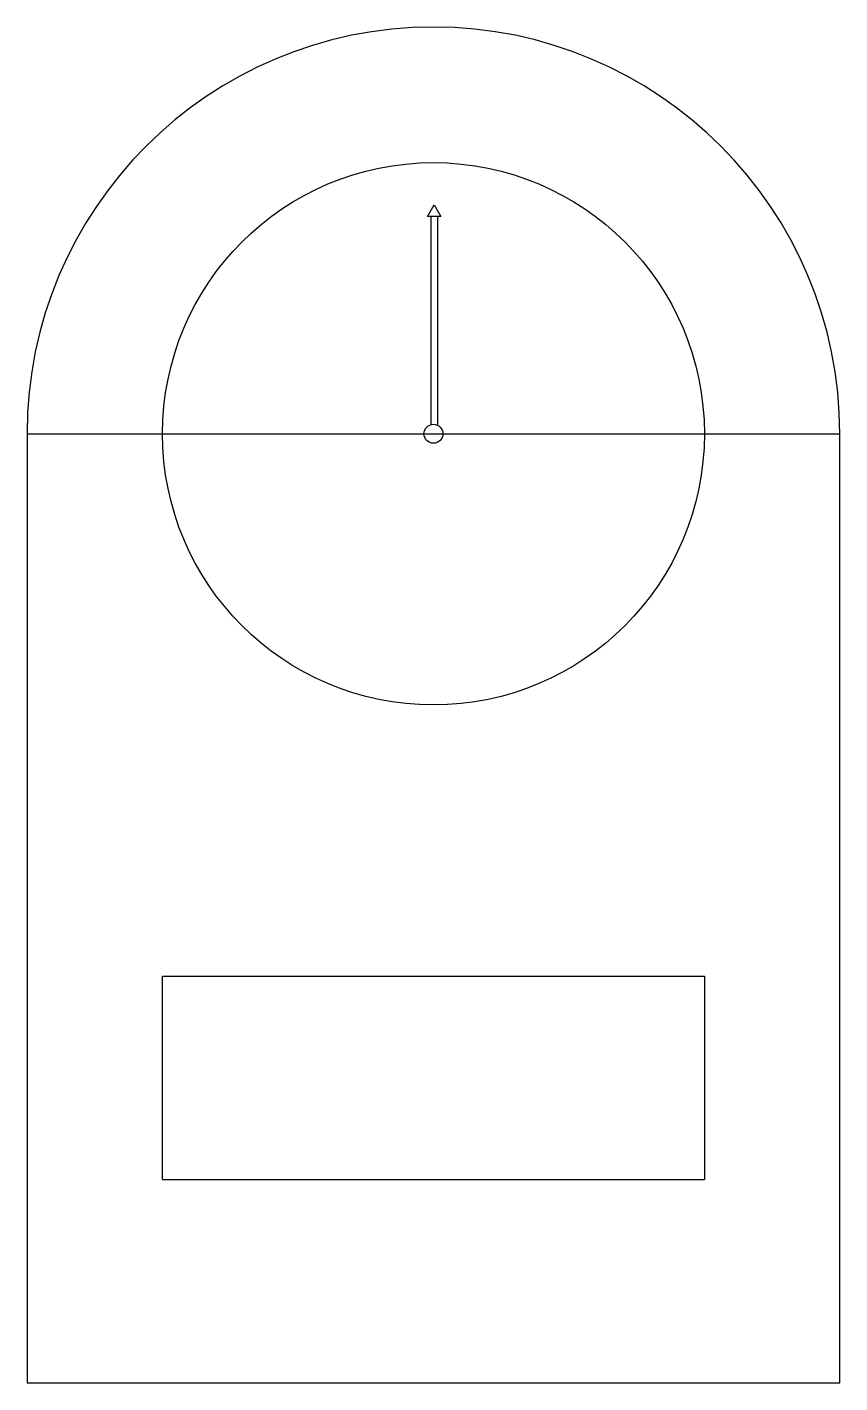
# Model space of a CAD drawing. Header units: millimetres. Extents: x 61 to 121, y 24 to 124.
import ezdxf

# ---------------------------------------------------------------- set-up
doc = ezdxf.new("R2010")
doc.units = ezdxf.units.MM

msp = doc.modelspace()

# ---------------------------------------------------------------- linework, layer by layer
for p, q in [((90.73, 110.19), (91.23, 111.05)), ((91.23, 111.05), (91.73, 110.19)), ((91.73, 110.19), (90.73, 110.19)), ((90.98, 110.19), (90.98, 94.84)), ((91.48, 110.19), (91.48, 94.84)), ((61.18, 94.16), (61.18, 24.16)), ((61.18, 94.16), (121.18, 94.16)), ((91.18, 94.16), (111.18, 94.16)), ((91.18, 94.16), (111.18, 94.16)), ((91.18, 94.16), (111.18, 94.16)), ((121.18, 24.16), (121.18, 94.16)), ((71.18, 39.16), (71.18, 54.16)), ((71.18, 54.16), (111.18, 54.16)), ((111.18, 54.16), (111.18, 39.16)), ((71.18, 39.16), (111.18, 39.16)), ((61.18, 24.16), (121.18, 24.16))]:
    msp.add_line(p, q)
for radius in [20, 0.7]:
    msp.add_circle((91.18, 94.16), radius)
msp.add_arc((91.18, 94.16), 30, 0, 180)

doc.saveas('drawing.dxf')
